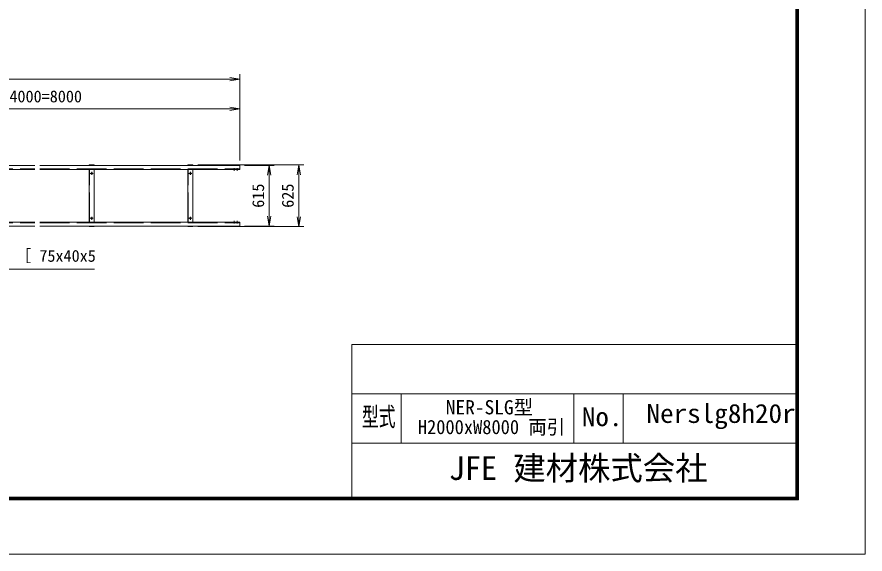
# Model space of a CAD drawing. Units: millimetres, scale not verified. Extents: x -10500 to 10500, y -7425 to 7425.
# Drawn here: x 1905 to 10500, y -7425 to -1982 of the extents above; entities that cross this region are included whole.
import ezdxf
from ezdxf.enums import TextEntityAlignment as Align

# ---------------------------------------------------------------- set-up
doc = ezdxf.new("R2010")
doc.units = ezdxf.units.MM
doc.header["$LTSCALE"] = 50
doc.linetypes.add('DASHED', pattern=[7.5, 6, -1.5])
doc.linetypes.add('USER1', pattern=[50.8, 31.75, -6.35, 6.35, -6.35])
for name, color, linetype, lineweight in [('0-0_D-STR-DIM', 7, 'Continuous', 9), ('0-1_0', 7, 'Continuous', 9), ('0-3_D-BMK', 2, 'USER1', 13), ('0-6_D-STR5', 3, 'Continuous', 18), ('0-9_D-STR-TXT', 7, 'Continuous', 9), ('0-B_D-TTL', 7, 'Continuous', 9)]:
    doc.layers.add(name, color=color, linetype=linetype, lineweight=lineweight)
doc.layers.add('0-A_D-TTL-TXT', color=7, linetype='Continuous')
doc.styles.add('ＭＳ ゴシック', font='')
doc.styles.get('ＭＳ ゴシック').set_extended_font_data('MS Gothic')

# ---------------------------------------------------------------- blocks, each defined once
blk = doc.blocks.new('_Open')
at = {"layer": '0-1_0'}
blk.add_line((-50, 8.33), (0, 0), dxfattribs=at)
blk.add_lwpolyline([(-50, -8.33), (0, 0), (-50, 0)], dxfattribs=at)

msp = doc.modelspace()

# ---------------------------------------------------------------- linework, layer by layer
at = {"layer": '0-0_D-STR-DIM'}
for p, q in [((4162.37, -3436.61), (4162.37, -2561.61)), ((-7837.63, -2611.61), (4062.37, -2611.61)), ((162.37, -2911.61), (4062.37, -2911.61)), ((4162.37, -3436.61), (4162.37, -2861.61)), ((3737.37, -3481.61), (4812.37, -3481.61)), ((4212.37, -3486.61), (4512.37, -3486.61)), ((4462.37, -4001.61), (4462.37, -3586.61)), ((4762.37, -4006.61), (4762.37, -3581.61)), ((3737.37, -4106.61), (4812.37, -4106.61)), ((4212.37, -4101.61), (4512.37, -4101.61))]:
    msp.add_line(p, q, dxfattribs=at)
at = {"layer": '0-3_D-BMK'}
for p, q in [((4107.37, -3539.86), (4107.37, -3513.36)), ((4137.37, -3539.86), (4137.37, -3513.36)), ((2677.37, -3566.61), (2647.37, -3566.61)), ((2662.37, -3581.61), (2662.37, -3551.61)), ((3677.37, -3566.61), (3647.37, -3566.61)), ((3662.37, -3581.61), (3662.37, -3551.61)), ((2677.37, -4021.61), (2647.37, -4021.61)), ((2662.37, -4036.61), (2662.37, -4006.61)), ((3677.37, -4021.61), (3647.37, -4021.61)), ((3662.37, -4036.61), (3662.37, -4006.61)), ((4107.37, -4048.36), (4107.37, -4074.86)), ((4137.37, -4048.36), (4137.37, -4074.86))]:
    msp.add_line(p, q, dxfattribs=at)
at = {"layer": '0-6_D-STR5'}
for p, q in [((62.37, -3486.61), (2087.37, -3486.61)), ((2137.37, -3486.61), (4162.37, -3486.61)), ((2637.37, -3481.61), (2687.37, -3481.61)), ((2637.37, -3486.61), (2637.37, -3481.61)), ((2687.37, -3486.61), (2687.37, -3481.61)), ((3637.37, -3481.61), (3687.37, -3481.61)), ((3637.37, -3486.61), (3637.37, -3481.61)), ((3687.37, -3486.61), (3687.37, -3481.61)), ((4162.37, -3526.61), (4162.37, -3486.61)), ((62.37, -3526.61), (2087.37, -3526.61)), ((2137.37, -3526.61), (4162.37, -3526.61)), ((2637.37, -4061.61), (2637.37, -3526.61)), ((2687.37, -4061.61), (2687.37, -3526.61)), ((3637.37, -4061.61), (3637.37, -3526.61)), ((3687.37, -4061.61), (3687.37, -3526.61)), ((62.37, -4061.61), (2087.37, -4061.61)), ((62.37, -4101.61), (2087.37, -4101.61)), ((2137.37, -4061.61), (4162.37, -4061.61)), ((2137.37, -4101.61), (4162.37, -4101.61)), ((2637.37, -4106.61), (2637.37, -4101.61)), ((2637.37, -4106.61), (2687.37, -4106.61)), ((2687.37, -4106.61), (2687.37, -4101.61)), ((3637.37, -4106.61), (3637.37, -4101.61)), ((3637.37, -4106.61), (3687.37, -4106.61)), ((3687.37, -4106.61), (3687.37, -4101.61)), ((4162.37, -4101.61), (4162.37, -4061.61))]:
    msp.add_line(p, q, dxfattribs=at)
at = {"layer": '0-6_D-STR5', "linetype": 'DASHED'}
for p, q in [((62.37, -3521.61), (2087.37, -3521.61)), ((2137.37, -3521.61), (4162.37, -3521.61)), ((2641.37, -3486.61), (2641.37, -3481.61)), ((3641.37, -3486.61), (3641.37, -3481.61)), ((2641.37, -4061.61), (2641.37, -3526.61)), ((3641.37, -4061.61), (3641.37, -3526.61)), ((62.37, -4066.61), (2087.37, -4066.61)), ((2137.37, -4066.61), (4162.37, -4066.61)), ((2641.37, -4106.61), (2641.37, -4101.61)), ((3641.37, -4106.61), (3641.37, -4101.61))]:
    msp.add_line(p, q, dxfattribs=at)
at = {"layer": '0-6_D-STR5'}
for centre in [(2662.37, -3566.61), (3662.37, -3566.61), (2662.37, -4021.61), (3662.37, -4021.61)]:
    msp.add_circle(centre, 7.5, dxfattribs=at)
at = {"layer": '0-9_D-STR-TXT'}
msp.add_lwpolyline([(2692.35, -4538.82), (1185.21, -4538.82), (1013.77, -4103.47)], dxfattribs=at)
at = {"layer": '0-B_D-TTL'}
for p, q in [((5300, -5300), (5300, -6850)), ((5300, -5300), (9800, -5300)), ((5300, -5800), (9800, -5800)), ((5800, -5800), (5800, -6300)), ((7550, -5800), (7550, -6300)), ((8050, -5800), (8050, -6300)), ((5300, -6300), (9800, -6300))]:
    msp.add_line(p, q, dxfattribs=at)
at = {"layer": '0-B_D-TTL', "color": 2, "lineweight": 18}
msp.add_lwpolyline([(-10500, 7425), (10500, 7425), (10500, -7425), (-10500, -7425)], close=True, dxfattribs=at)
at = {"layer": '0-B_D-TTL'}
for points in [[(-9825, 6875), (9825, 6875), (9825, -6875), (-9825, -6875)], [(-9818.75, 6868.75), (9818.75, 6868.75), (9818.75, -6868.75), (-9818.75, -6868.75)], [(-9812.5, 6862.5), (9812.5, 6862.5), (9812.5, -6862.5), (-9812.5, -6862.5)], [(-9806.25, 6856.25), (9806.25, 6856.25), (9806.25, -6856.25), (-9806.25, -6856.25)], [(-9800, 6850), (9800, 6850), (9800, -6850), (-9800, -6850)]]:
    msp.add_lwpolyline(points, close=True, dxfattribs=at)

# ---------------------------------------------------------------- block references
at = {"layer": '0-0_D-STR-DIM', "xscale": 2, "yscale": 2}
for p in [(4162.37, -2611.61), (4162.37, -2911.61)]:
    msp.add_blockref('_Open', p, dxfattribs=at)
for p, rotation in [((4462.37, -3486.61), 90), ((4762.37, -3481.61), 90), ((4462.37, -4101.61), 270), ((4762.37, -4106.61), 270)]:
    msp.add_blockref('_Open', p, dxfattribs=dict(at, rotation=rotation))

# ---------------------------------------------------------------- texts
at = {"layer": '0-0_D-STR-DIM', "style": 'ＭＳ ゴシック'}
msp.add_text('2@4000=8000', height=120.2, dxfattribs=at).set_placement((1664.87, -2883.01), align=Align.BOTTOM_LEFT)
for s, p in [('615', (4445.5, -3915.61)), ('625', (4745.5, -3915.61))]:
    msp.add_text(s, height=120.2, rotation=90, dxfattribs=at).set_placement(p, align=Align.BOTTOM_LEFT)
at = {"layer": '0-9_D-STR-TXT', "style": 'ＭＳ ゴシック'}
msp.add_text('レール ［ 75x40x5', height=120.2, dxfattribs=at).set_placement((1312.52, -4498.79), align=Align.BOTTOM_LEFT)
at = {"layer": '0-A_D-TTL-TXT', "style": 'ＭＳ ゴシック'}
for s, height, width, p in [('型式', 192.4, 0.65, (5400.67, -6187.01)), ('Nerslg8h20r', 192.4, 1.05, (8285, -6153.67)), ('No.', 192.4, 1.05, (7630, -6187.01)), ('H2000xW8000 両引', 144.4, 0.95, (5967.5, -6252.76))]:
    msp.add_text(s, height=height, dxfattribs=dict(at, width=width)).set_placement(p, align=Align.BOTTOM_LEFT)
for s, height, p in [('NER-SLG型', 144.4, (6251, -6052.76)), ('JFE 建材株式会社', 240.5, (6280.95, -6746.26))]:
    msp.add_text(s, height=height, dxfattribs=at).set_placement(p, align=Align.BOTTOM_LEFT)

doc.saveas('drawing.dxf')
